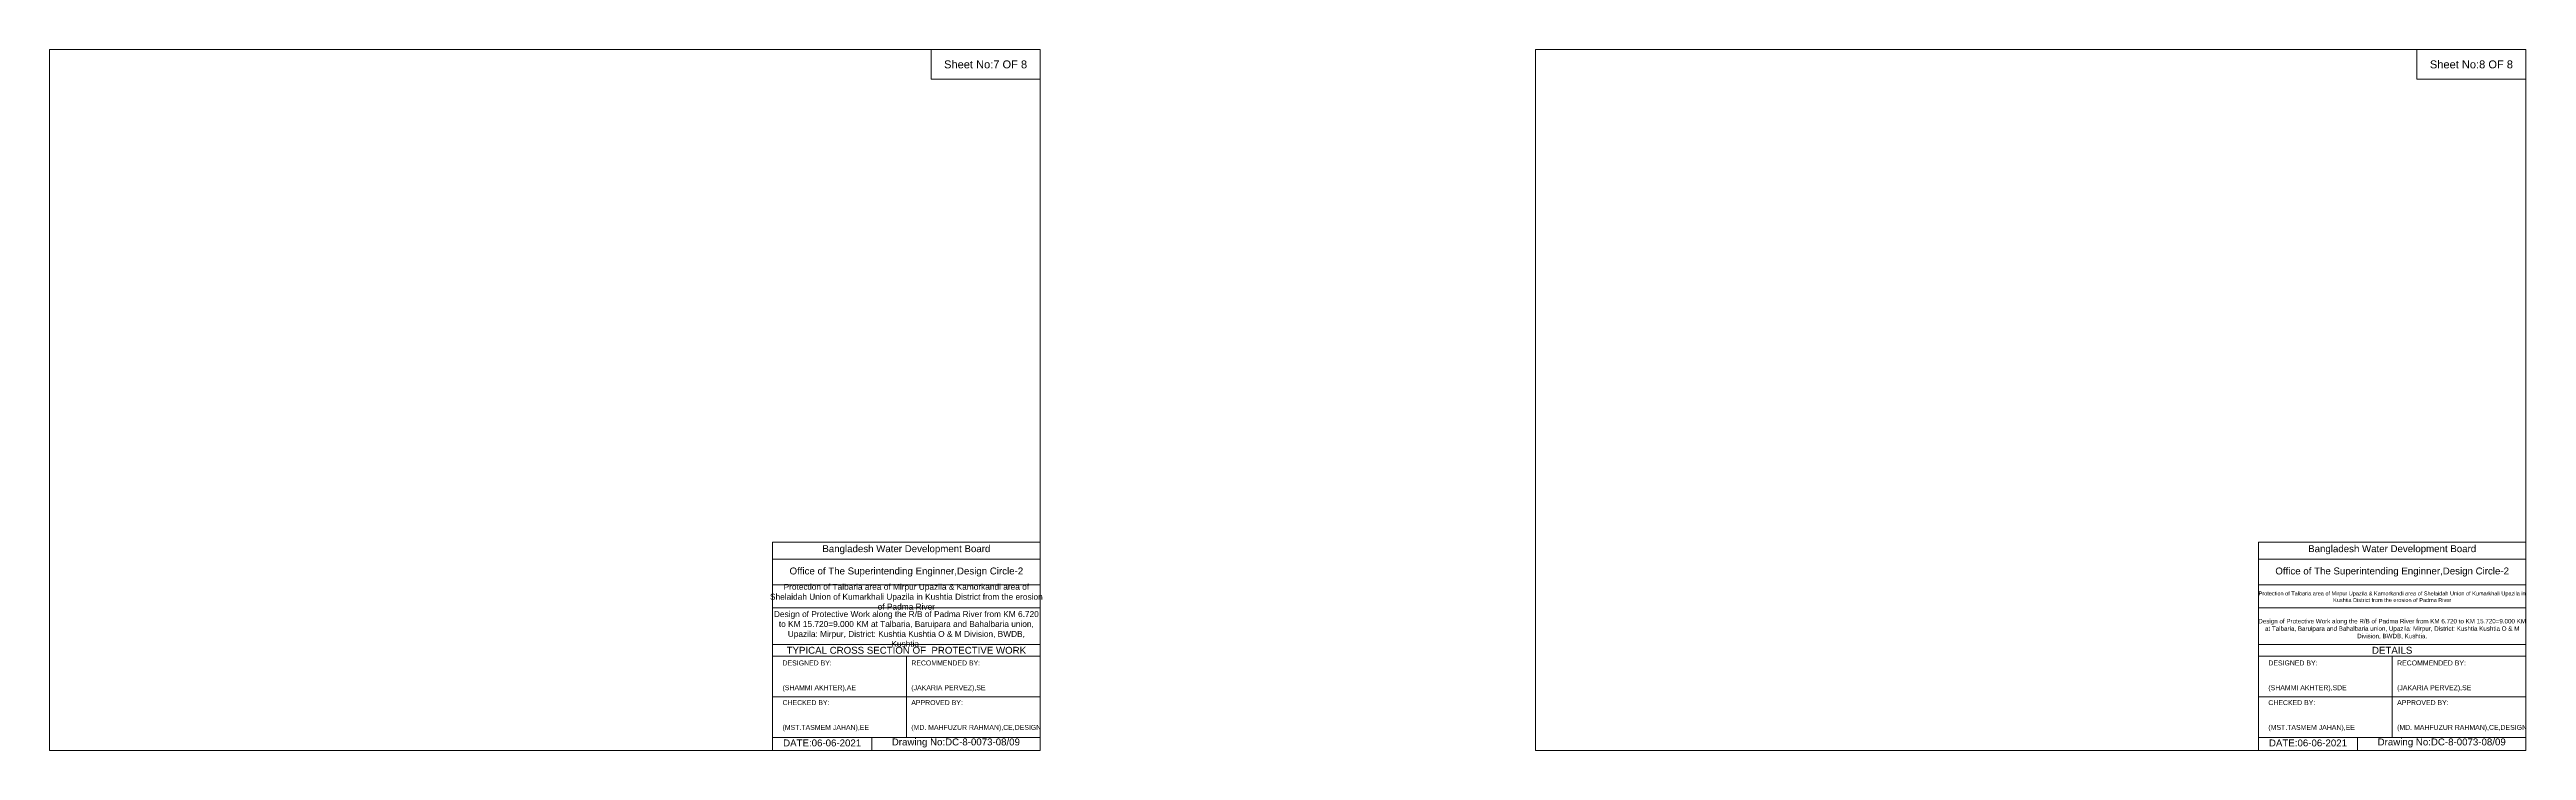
# Model space of a CAD drawing. Header units: inches. Extents: x 89000 to 215006, y -31937 to 0.
# Drawn here: x 190000 to 215006, y -7071 to 0 of the extents above; entities that cross this region are included whole.
import ezdxf

# ---------------------------------------------------------------- set-up
doc = ezdxf.new("R2010")
doc.units = ezdxf.units.IN
doc.header["$LTSCALE"] = 7
doc.header["$MEASUREMENT"] = 0
doc.layers.add('Long Section Labels', color=7, linetype='Continuous', lineweight=9)
doc.styles.get("Standard").update_dxf_attribs({"font": 'arial.ttf'})

msp = doc.modelspace()

# ---------------------------------------------------------------- linework, layer by layer
at = {"layer": 'Long Section Labels'}
for points in [[(190000, 0), (200000, 0), (200000, -7071), (190000, -7071)], [(198900, 0), (200000, 0), (200000, -300), (198900, -300)], [(205000, 0), (215000, 0), (215000, -7071), (205000, -7071)], [(213900, 0), (215000, 0), (215000, -300), (213900, -300)]]:
    msp.add_lwpolyline(points, close=True, dxfattribs=at)
for points in [[(197300, -7071), (197300, -4971), (200000, -4971)], [(212300, -7071), (212300, -4971), (215000, -4971)], [(197300, -5141), (200000, -5141)], [(212300, -5141), (215000, -5141)], [(197300, -5401), (200000, -5401)], [(212300, -5401), (215000, -5401)], [(197300, -5631), (200000, -5631)], [(212300, -5631), (215000, -5631)], [(197300, -6001), (200000, -6001)], [(212300, -6001), (215000, -6001)], [(197300, -6121), (200000, -6121)], [(198650, -6121), (198650, -6941)], [(212300, -6121), (215000, -6121)], [(213650, -6121), (213650, -6941)], [(197300, -6531), (200000, -6531)], [(212300, -6531), (215000, -6531)], [(197300, -6941), (200000, -6941)], [(198300, -6941), (198300, -7071)], [(212300, -6941), (215000, -6941)], [(213300, -6941), (213300, -7071)]]:
    msp.add_lwpolyline(points, dxfattribs=at)

# ---------------------------------------------------------------- texts
at = {"layer": 'Long Section Labels', "attachment_point": 5}
for s, insert, char_height in [('Sheet No:7 OF 8', (199450, -150), 80), ('Sheet No:8 OF 8', (214450, -150), 80), ('Bangladesh Water Development Board', (198650, -5046), 70), ('Bangladesh Water Development Board', (213650, -5046), 70), ('Office of The Superintending Enginner,Design Circle-2', (198650, -5271), 70), ('Office of The Superintending Enginner,Design Circle-2', (213650, -5271), 70)]:
    msp.add_mtext(s, dxfattribs=dict(at, insert=insert, char_height=char_height))
at = {"layer": 'Long Section Labels'}
for s, insert, char_height, width, attachment_point in [('Protection of Talbaria area of Mirpur Upazila & Kamorkandi area of Shelaidah Union of Kumarkhali Upazila in Kushtia District from the erosion of Padma River', (198650, -5521), 60, 2800, 5), ('Protection of Talbaria area of Mirpur Upazila & Kamorkandi area of Shelaidah Union of Kumarkhali Upazila in Kushtia District from the erosion of Padma River', (213650, -5521), 40, 2800, 5), ('Design of Protective Work along the R/B of Padma River from KM 6.720 to KM 15.720=9.000 KM at Talbaria, Baruipara and Bahalbaria union, Upazila: Mirpur, District: Kushtia Kushtia O & M Division, BWDB, Kushtia.', (198650, -5846), 60, 2700, 5), ('Design of Protective Work along the R/B of Padma River from KM 6.720 to KM 15.720=9.000 KM at Talbaria, Baruipara and Bahalbaria union, Upazila: Mirpur, District: Kushtia Kushtia O & M Division, BWDB, Kushtia.', (213650, -5846), 45, 2700, 5), ('DESIGNED BY:^J^J^J(SHAMMI AKHTER),AE', (197400, -6321), 50, 1400, 4), ('TYPICAL CROSS SECTION OF  PROTECTIVE WORK', (198650, -6061), 70, 2800, 5), ('RECOMMENDED BY:^J^J^J(JAKARIA PERVEZ),SE', (198700, -6321), 50, 1400, 4), ('DESIGNED BY:^J^J^J(SHAMMI AKHTER),SDE', (212400, -6321), 50, 1400, 4), ('DETAILS', (213650, -6061), 70, 2800, 5), ('RECOMMENDED BY:^J^J^J(JAKARIA PERVEZ),SE', (213700, -6321), 50, 1400, 4), ('CHECKED BY:^J^J^J(MST.TASMEM JAHAN),EE', (197400, -6721), 50, 1400, 4), ('APPROVED BY:^J^J^J(MD. MAHFUZUR RAHMAN),CE,DESIGN', (198700, -6721), 50, 1400, 4), ('CHECKED BY:^J^J^J(MST.TASMEM JAHAN),EE', (212400, -6721), 50, 1400, 4), ('APPROVED BY:^J^J^J(MD. MAHFUZUR RAHMAN),CE,DESIGN', (213700, -6721), 50, 1400, 4), ('DATE:06-06-2021', (197800, -6996), 70, 1400, 5), ('Drawing No:DC-8-0073-08/09', (199150, -6996), 70, 2200, 5), ('DATE:06-06-2021', (212800, -6996), 70, 1400, 5), ('Drawing No:DC-8-0073-08/09', (214150, -6996), 70, 2200, 5)]:
    msp.add_mtext(s, dxfattribs=dict(at, insert=insert, char_height=char_height, width=width, attachment_point=attachment_point))

doc.saveas('drawing.dxf')
